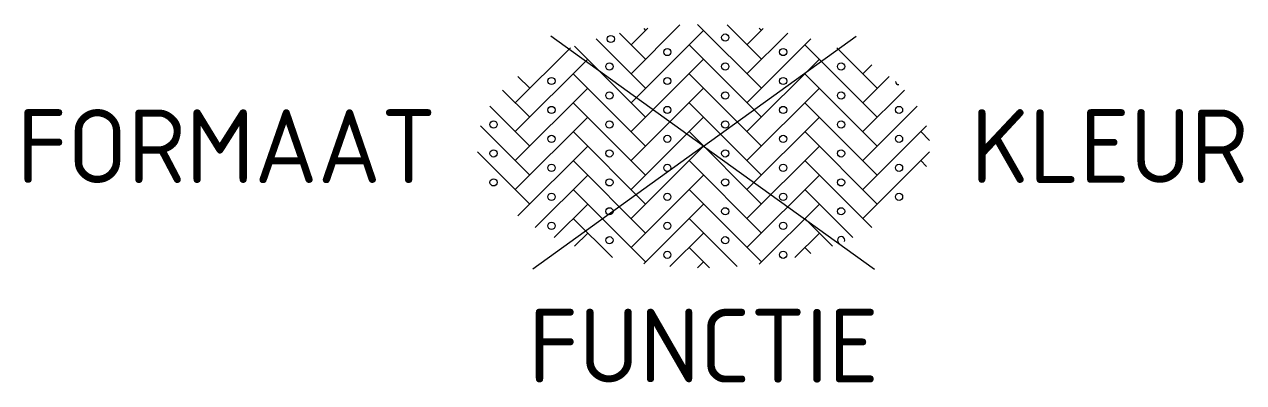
# Model space of a CAD drawing. Header units: metres. Extents: x -16.6 to 13.2, y -5.8 to 3.
import ezdxf
from ezdxf.enums import TextEntityAlignment as Align

# ---------------------------------------------------------------- set-up
doc = ezdxf.new("R2010")
doc.units = ezdxf.units.M
doc.styles.add('NLCS-ISO', font='NLCS-ISO.ttf')

msp = doc.modelspace()

# ---------------------------------------------------------------- linework, layer by layer
for p, q in [((0, 0), (-3.728, 2.684)), ((-2.055, 2.762), (-1.414, 2.121)), ((-1.768, 1.768), (-0.577, 2.959)), ((-1.768, 2.475), (-1.359, 2.884)), ((-1.768, 1.061), (0, 2.828)), ((-1.456, 2.87), (-1.414, 2.828)), ((-0.146, 2.974), (1.414, 1.414)), ((0, 0), (3.728, 2.684)), ((0.577, 2.959), (1.414, 2.121)), ((1.061, 2.475), (1.456, 2.87)), ((1.061, 1.768), (2.055, 2.762)), ((1.359, 2.884), (1.414, 2.828)), ((-4.596, 1.061), (-3.252, 2.405)), ((-3.151, 2.444), (-1.414, 0.707)), ((-2.619, 2.619), (-1.414, 1.414)), ((-0.354, 2.475), (1.414, 0.707)), ((1.061, 1.061), (2.619, 2.619)), ((2.475, 2.475), (4.243, 0.707)), ((3.252, 2.405), (4.243, 1.414)), ((-4.596, 0.354), (-2.828, 2.121)), ((-1.768, 0.354), (0, 2.121)), ((1.061, 0.354), (2.828, 2.121)), ((3.889, 1.768), (4.11, 1.988)), ((-4.531, 1.702), (-4.243, 1.414)), ((-3.182, 1.768), (-1.414, 0)), ((-0.354, 1.768), (1.414, 0)), ((2.475, 1.768), (4.243, 0)), ((3.889, 1.061), (4.531, 1.702)), ((-4.905, 1.369), (-4.243, 0.707)), ((-4.596, -0.354), (-2.828, 1.414)), ((-1.768, -0.354), (0, 1.414)), ((1.061, -0.354), (2.828, 1.414)), ((3.889, 0.354), (4.905, 1.369)), ((-5.219, 0.976), (-4.243, 0)), ((-3.182, 1.061), (-1.414, -0.707)), ((-0.354, 1.061), (1.414, -0.707)), ((2.475, 1.061), (4.243, -0.707)), ((3.889, -0.354), (5.219, 0.976)), ((-4.596, -1.061), (-2.828, 0.707)), ((-1.768, -1.061), (0, 0.707)), ((1.061, -1.061), (2.828, 0.707)), ((-5.447, 0.497), (-4.243, -0.707)), ((-3.182, 0.354), (-1.414, -1.414)), ((-0.354, 0.354), (1.414, -1.414)), ((2.475, 0.354), (4.243, -1.414)), ((3.889, -1.061), (5.447, 0.497)), ((5.303, 0.354), (5.519, 0.138)), ((0, 0), (-4.172, -3.003)), ((-1.768, -1.768), (0, 0)), ((-5.519, -0.138), (-4.243, -1.414)), ((-4.531, -1.702), (-2.828, 0)), ((0, 0), (4.172, -3.003)), ((1.061, -1.768), (2.828, 0)), ((3.889, -1.768), (5.519, -0.138)), ((-3.182, -0.354), (-1.414, -2.121)), ((-0.354, -0.354), (1.414, -2.121)), ((2.475, -0.354), (4.11, -1.988)), ((5.303, -0.354), (5.447, -0.497)), ((-4.11, -1.988), (-2.828, -0.707)), ((-1.768, -2.475), (0, -0.707)), ((1.061, -2.475), (2.828, -0.707)), ((-3.182, -1.061), (-1.414, -2.828)), ((-0.354, -1.061), (1.414, -2.828)), ((2.475, -1.061), (3.648, -2.234)), ((-3.648, -2.234), (-2.828, -1.414)), ((-1.456, -2.87), (0, -1.414)), ((1.359, -2.884), (2.828, -1.414)), ((-3.182, -1.768), (-2.227, -2.723)), ((-0.354, -1.768), (0.821, -2.942)), ((2.475, -1.768), (3.151, -2.444)), ((-3.151, -2.444), (-2.828, -2.121)), ((-0.821, -2.942), (0, -2.121)), ((2.227, -2.723), (2.828, -2.121)), ((-0.354, -2.475), (0.146, -2.974)), ((2.475, -2.475), (2.619, -2.619)), ((-0.146, -2.974), (0, -2.828))]:
    msp.add_line(p, q)
for centre in [(-2.263, 2.617), (0.53, 2.652), (-0.884, 2.298), (1.945, 2.298), (-2.298, 1.945), (0.53, 1.945), (3.359, 1.945), (-3.712, 1.591), (-0.884, 1.591), (1.945, 1.591), (-2.298, 1.237), (0.53, 1.237), (3.359, 1.237), (-3.712, 0.884), (-0.884, 0.884), (1.945, 0.884), (4.773, 0.884), (-5.127, 0.53), (-2.298, 0.53), (0.53, 0.53), (3.359, 0.53), (-3.712, 0.177), (-0.884, 0.177), (1.945, 0.177), (4.773, 0.177), (-5.127, -0.177), (-2.298, -0.177), (0.53, -0.177), (3.359, -0.177), (-3.712, -0.53), (-0.884, -0.53), (1.945, -0.53), (4.773, -0.53), (-5.127, -0.884), (-2.298, -0.884), (0.53, -0.884), (3.359, -0.884), (-3.712, -1.237), (-0.884, -1.237), (1.945, -1.237), (4.773, -1.237), (-2.298, -1.591), (0.53, -1.591), (3.359, -1.591), (-3.712, -1.945), (-0.884, -1.945), (1.945, -1.945), (-2.298, -2.298), (0.53, -2.298), (-0.884, -2.652), (1.945, -2.652)]:
    msp.add_circle(centre, 0.0881)
for centre, start, end in [((4.773, 1.591), 189.838, 266.8049), ((3.359, -2.298), 340.7449, 244.5046)]:
    msp.add_arc(centre, 0.0881, start, end)

# ---------------------------------------------------------------- texts
at = {"style": 'NLCS-ISO'}
msp.add_attdef('FORMAAT', text='WF', height=1.8, dxfattribs=at).set_placement((-6.525, 0), align=Align.MIDDLE_RIGHT)
msp.add_attdef('KLEUR', text='RD', height=1.8, dxfattribs=at).set_placement((6.525, 0), align=Align.MIDDLE_LEFT)
at = {"style": 'NLCS-ISO', "flags": 1}
msp.add_attdef('FUNCTIE', text='', height=1.8, dxfattribs=at).set_placement((0, -3.975), align=Align.TOP_CENTER)

doc.saveas('drawing.dxf')
